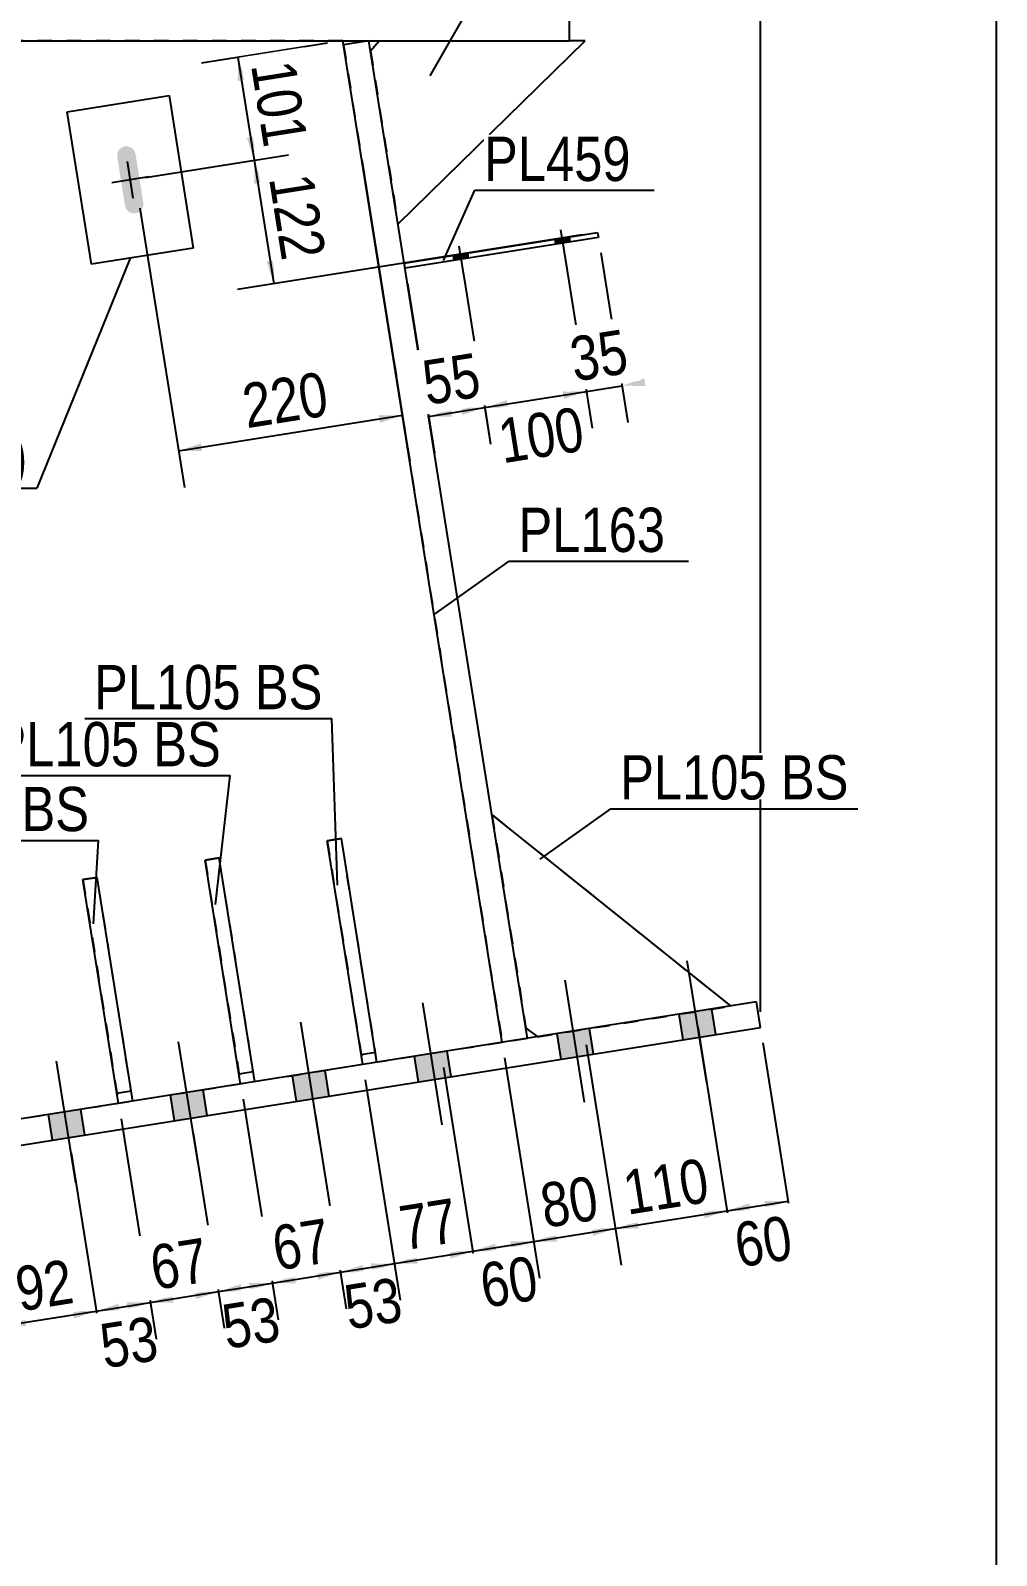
# Model space of a CAD drawing. Header units: millimetres. Extents: x -351 to 51, y -182 to 95.
# Drawn here: x -11.2 to 51.3, y -58 to 40.7 of the extents above; entities that cross this region are included whole.
import ezdxf

# ---------------------------------------------------------------- set-up
doc = ezdxf.new("R2010")
doc.units = ezdxf.units.MM
doc.linetypes.add('DXK_LINE_DOT1', pattern=[1.8814, 0.9407, -0.9407])
doc.styles.add('Arial Narrow', font='ARIALN.TTF', dxfattribs={"height": 0.2})

# ---------------------------------------------------------------- blocks, each defined once
blk = doc.blocks.new('Unknown-623384879-1210')
at = {"color": 5, "linetype": 'Continuous'}
blk.add_line((51.307, -182.305), (51.307, 94.695), dxfattribs=at)
blk = doc.blocks.new('Part-623384879-1441 - 1231')
at = {"color": 2, "linetype": 'Continuous'}
for p, q in [((-7.815, -14.282), (-6.893, -14.135)), ((-5.511, -28.766), (-7.815, -14.282)), ((-4.59, -28.62), (-6.893, -14.135))]:
    blk.add_line(p, q, dxfattribs=at)
blk = doc.blocks.new('Bolt-623384879-1241 - 1231')
at = {"linetype": 'Continuous'}
for points in [[(32.873, -22.663), (30.766, -22.998), (31.028, -24.644), (33.135, -24.309)], [(32.873, -22.663), (30.766, -22.998), (31.028, -24.644), (33.135, -24.309)], [(32.873, -22.663), (30.766, -22.998), (31.028, -24.644), (33.135, -24.309)], [(32.873, -22.663), (30.766, -22.998), (31.028, -24.644), (33.135, -24.309)], [(24.972, -23.919), (22.866, -24.254), (23.127, -25.9), (25.234, -25.565)], [(24.972, -23.919), (22.866, -24.254), (23.127, -25.9), (25.234, -25.565)], [(24.972, -23.919), (22.866, -24.254), (23.127, -25.9), (25.234, -25.565)], [(24.972, -23.919), (22.866, -24.254), (23.127, -25.9), (25.234, -25.565)], [(15.755, -25.385), (13.648, -25.72), (13.91, -27.366), (16.017, -27.031)], [(15.755, -25.385), (13.648, -25.72), (13.91, -27.366), (16.017, -27.031)], [(15.755, -25.385), (13.648, -25.72), (13.91, -27.366), (16.017, -27.031)], [(15.755, -25.385), (13.648, -25.72), (13.91, -27.366), (16.017, -27.031)], [(7.854, -26.641), (5.747, -26.976), (6.009, -28.622), (8.116, -28.287)], [(7.854, -26.641), (5.747, -26.976), (6.009, -28.622), (8.116, -28.287)], [(7.854, -26.641), (5.747, -26.976), (6.009, -28.622), (8.116, -28.287)], [(7.854, -26.641), (5.747, -26.976), (6.009, -28.622), (8.116, -28.287)], [(-0.047, -27.897), (-2.154, -28.233), (-1.892, -29.878), (0.215, -29.543)], [(-0.047, -27.897), (-2.154, -28.233), (-1.892, -29.878), (0.215, -29.543)], [(-0.047, -27.897), (-2.154, -28.233), (-1.892, -29.878), (0.215, -29.543)], [(-0.047, -27.897), (-2.154, -28.233), (-1.892, -29.878), (0.215, -29.543)], [(-7.947, -29.154), (-10.054, -29.489), (-9.793, -31.135), (-7.686, -30.8)], [(-7.947, -29.154), (-10.054, -29.489), (-9.793, -31.135), (-7.686, -30.8)], [(-7.947, -29.154), (-10.054, -29.489), (-9.793, -31.135), (-7.686, -30.8)], [(-7.947, -29.154), (-10.054, -29.489), (-9.793, -31.135), (-7.686, -30.8)], [(-19.14, -30.934), (-21.247, -31.269), (-20.985, -32.915), (-18.878, -32.58)], [(-19.14, -30.934), (-21.247, -31.269), (-20.985, -32.915), (-18.878, -32.58)], [(-19.14, -30.934), (-21.247, -31.269), (-20.985, -32.915), (-18.878, -32.58)], [(-19.14, -30.934), (-21.247, -31.269), (-20.985, -32.915), (-18.878, -32.58)], [(-30.333, -32.713), (-32.44, -33.048), (-32.178, -34.694), (-30.071, -34.359)], [(-30.333, -32.713), (-32.44, -33.048), (-32.178, -34.694), (-30.071, -34.359)], [(-30.333, -32.713), (-32.44, -33.048), (-32.178, -34.694), (-30.071, -34.359)], [(-30.333, -32.713), (-32.44, -33.048), (-32.178, -34.694), (-30.071, -34.359)], [(-38.234, -33.97), (-40.34, -34.305), (-40.079, -35.951), (-37.972, -35.616)], [(-38.234, -33.97), (-40.34, -34.305), (-40.079, -35.951), (-37.972, -35.616)], [(-38.234, -33.97), (-40.34, -34.305), (-40.079, -35.951), (-37.972, -35.616)], [(-38.234, -33.97), (-40.34, -34.305), (-40.079, -35.951), (-37.972, -35.616)], [(-46.134, -35.226), (-48.241, -35.561), (-47.979, -37.207), (-45.873, -36.872)], [(-46.134, -35.226), (-48.241, -35.561), (-47.979, -37.207), (-45.873, -36.872)], [(-46.134, -35.226), (-48.241, -35.561), (-47.979, -37.207), (-45.873, -36.872)], [(-46.134, -35.226), (-48.241, -35.561), (-47.979, -37.207), (-45.873, -36.872)], [(-54.035, -36.482), (-56.142, -36.817), (-55.88, -38.463), (-53.773, -38.128)], [(-54.035, -36.482), (-56.142, -36.817), (-55.88, -38.463), (-53.773, -38.128)], [(-54.035, -36.482), (-56.142, -36.817), (-55.88, -38.463), (-53.773, -38.128)], [(-54.035, -36.482), (-56.142, -36.817), (-55.88, -38.463), (-53.773, -38.128)], [(-63.253, -37.948), (-65.359, -38.283), (-65.098, -39.929), (-62.991, -39.594)], [(-63.253, -37.948), (-65.359, -38.283), (-65.098, -39.929), (-62.991, -39.594)], [(-63.253, -37.948), (-65.359, -38.283), (-65.098, -39.929), (-62.991, -39.594)], [(-63.253, -37.948), (-65.359, -38.283), (-65.098, -39.929), (-62.991, -39.594)], [(-71.153, -39.204), (-73.26, -39.539), (-72.998, -41.185), (-70.892, -40.85)], [(-71.153, -39.204), (-73.26, -39.539), (-72.998, -41.185), (-70.892, -40.85)], [(-71.153, -39.204), (-73.26, -39.539), (-72.998, -41.185), (-70.892, -40.85)], [(-71.153, -39.204), (-73.26, -39.539), (-72.998, -41.185), (-70.892, -40.85)]]:
    blk.add_hatch(color=3, dxfattribs=at).paths.add_polyline_path(points)
at = {"color": 3, "linetype": 'Continuous'}
for p, q in [((32.55, -27.423), (31.296, -19.538)), ((32.55, -27.423), (31.296, -19.538)), ((32.55, -27.423), (31.296, -19.538)), ((32.55, -27.423), (31.296, -19.538)), ((24.649, -28.679), (23.395, -20.795)), ((24.649, -28.679), (23.395, -20.795)), ((24.649, -28.679), (23.395, -20.795)), ((24.649, -28.679), (23.395, -20.795)), ((15.432, -30.145), (14.178, -22.26)), ((15.432, -30.145), (14.178, -22.26)), ((15.432, -30.145), (14.178, -22.26)), ((15.432, -30.145), (14.178, -22.26)), ((33.135, -24.309), (32.873, -22.663)), ((33.135, -24.309), (32.873, -22.663)), ((33.135, -24.309), (32.873, -22.663)), ((33.135, -24.309), (32.873, -22.663)), ((7.531, -31.401), (6.277, -23.517)), ((7.531, -31.401), (6.277, -23.517)), ((7.531, -31.401), (6.277, -23.517)), ((7.531, -31.401), (6.277, -23.517)), ((31.028, -24.644), (30.766, -22.998)), ((31.028, -24.644), (30.766, -22.998)), ((31.028, -24.644), (30.766, -22.998)), ((31.028, -24.644), (30.766, -22.998)), ((23.127, -25.9), (22.866, -24.254)), ((23.127, -25.9), (22.866, -24.254)), ((23.127, -25.9), (22.866, -24.254)), ((23.127, -25.9), (22.866, -24.254)), ((25.234, -25.565), (24.972, -23.919)), ((25.234, -25.565), (24.972, -23.919)), ((25.234, -25.565), (24.972, -23.919)), ((25.234, -25.565), (24.972, -23.919)), ((-0.37, -32.657), (-1.624, -24.773)), ((-0.37, -32.657), (-1.624, -24.773)), ((-0.37, -32.657), (-1.624, -24.773)), ((-0.37, -32.657), (-1.624, -24.773)), ((16.017, -27.031), (15.755, -25.385)), ((16.017, -27.031), (15.755, -25.385)), ((16.017, -27.031), (15.755, -25.385)), ((16.017, -27.031), (15.755, -25.385)), ((-8.271, -33.914), (-9.524, -26.029)), ((-8.271, -33.914), (-9.524, -26.029)), ((-8.271, -33.914), (-9.524, -26.029)), ((-8.271, -33.914), (-9.524, -26.029)), ((8.116, -28.287), (7.854, -26.641)), ((8.116, -28.287), (7.854, -26.641)), ((8.116, -28.287), (7.854, -26.641)), ((8.116, -28.287), (7.854, -26.641)), ((13.91, -27.366), (13.648, -25.72)), ((13.91, -27.366), (13.648, -25.72)), ((13.91, -27.366), (13.648, -25.72)), ((13.91, -27.366), (13.648, -25.72)), ((6.009, -28.622), (5.747, -26.976)), ((6.009, -28.622), (5.747, -26.976)), ((6.009, -28.622), (5.747, -26.976)), ((6.009, -28.622), (5.747, -26.976)), ((-19.463, -35.693), (-20.717, -27.809)), ((-19.463, -35.693), (-20.717, -27.809)), ((-19.463, -35.693), (-20.717, -27.809)), ((-19.463, -35.693), (-20.717, -27.809)), ((-1.892, -29.878), (-2.154, -28.233)), ((-1.892, -29.878), (-2.154, -28.233)), ((-1.892, -29.878), (-2.154, -28.233)), ((-1.892, -29.878), (-2.154, -28.233)), ((0.215, -29.543), (-0.047, -27.897)), ((0.215, -29.543), (-0.047, -27.897)), ((0.215, -29.543), (-0.047, -27.897)), ((0.215, -29.543), (-0.047, -27.897)), ((-30.656, -37.473), (-31.91, -29.589)), ((-30.656, -37.473), (-31.91, -29.589)), ((-30.656, -37.473), (-31.91, -29.589)), ((-30.656, -37.473), (-31.91, -29.589)), ((-9.793, -31.135), (-10.054, -29.489)), ((-9.793, -31.135), (-10.054, -29.489)), ((-9.793, -31.135), (-10.054, -29.489)), ((-9.793, -31.135), (-10.054, -29.489)), ((-7.686, -30.8), (-7.947, -29.154)), ((-7.686, -30.8), (-7.947, -29.154)), ((-7.686, -30.8), (-7.947, -29.154)), ((-7.686, -30.8), (-7.947, -29.154)), ((-38.557, -38.729), (-39.81, -30.845)), ((-38.557, -38.729), (-39.81, -30.845)), ((-38.557, -38.729), (-39.81, -30.845)), ((-38.557, -38.729), (-39.81, -30.845)), ((-20.985, -32.915), (-21.247, -31.269)), ((-20.985, -32.915), (-21.247, -31.269)), ((-20.985, -32.915), (-21.247, -31.269)), ((-20.985, -32.915), (-21.247, -31.269)), ((-18.878, -32.58), (-19.14, -30.934)), ((-18.878, -32.58), (-19.14, -30.934)), ((-18.878, -32.58), (-19.14, -30.934)), ((-18.878, -32.58), (-19.14, -30.934)), ((-46.457, -39.986), (-47.711, -32.102)), ((-46.457, -39.986), (-47.711, -32.102)), ((-46.457, -39.986), (-47.711, -32.102)), ((-46.457, -39.986), (-47.711, -32.102)), ((-54.358, -41.242), (-55.612, -33.358)), ((-54.358, -41.242), (-55.612, -33.358)), ((-54.358, -41.242), (-55.612, -33.358)), ((-54.358, -41.242), (-55.612, -33.358)), ((-32.178, -34.694), (-32.44, -33.048)), ((-32.178, -34.694), (-32.44, -33.048)), ((-32.178, -34.694), (-32.44, -33.048)), ((-32.178, -34.694), (-32.44, -33.048)), ((-30.071, -34.359), (-30.333, -32.713)), ((-30.071, -34.359), (-30.333, -32.713)), ((-30.071, -34.359), (-30.333, -32.713)), ((-30.071, -34.359), (-30.333, -32.713)), ((-40.079, -35.951), (-40.34, -34.305)), ((-40.079, -35.951), (-40.34, -34.305)), ((-40.079, -35.951), (-40.34, -34.305)), ((-40.079, -35.951), (-40.34, -34.305)), ((-37.972, -35.616), (-38.234, -33.97)), ((-37.972, -35.616), (-38.234, -33.97)), ((-37.972, -35.616), (-38.234, -33.97)), ((-37.972, -35.616), (-38.234, -33.97)), ((-63.576, -42.708), (-64.829, -34.824)), ((-63.576, -42.708), (-64.829, -34.824)), ((-63.576, -42.708), (-64.829, -34.824)), ((-63.576, -42.708), (-64.829, -34.824)), ((-45.873, -36.872), (-46.134, -35.226)), ((-45.873, -36.872), (-46.134, -35.226)), ((-45.873, -36.872), (-46.134, -35.226)), ((-45.873, -36.872), (-46.134, -35.226)), ((-71.476, -43.964), (-72.73, -36.08)), ((-71.476, -43.964), (-72.73, -36.08)), ((-71.476, -43.964), (-72.73, -36.08)), ((-71.476, -43.964), (-72.73, -36.08)), ((-53.773, -38.128), (-54.035, -36.482)), ((-53.773, -38.128), (-54.035, -36.482)), ((-53.773, -38.128), (-54.035, -36.482)), ((-53.773, -38.128), (-54.035, -36.482)), ((-47.979, -37.207), (-48.241, -35.561)), ((-47.979, -37.207), (-48.241, -35.561)), ((-47.979, -37.207), (-48.241, -35.561)), ((-47.979, -37.207), (-48.241, -35.561)), ((-55.88, -38.463), (-56.142, -36.817)), ((-55.88, -38.463), (-56.142, -36.817)), ((-55.88, -38.463), (-56.142, -36.817)), ((-55.88, -38.463), (-56.142, -36.817)), ((-65.098, -39.929), (-65.359, -38.283)), ((-65.098, -39.929), (-65.359, -38.283)), ((-65.098, -39.929), (-65.359, -38.283)), ((-65.098, -39.929), (-65.359, -38.283)), ((-62.991, -39.594), (-63.253, -37.948)), ((-62.991, -39.594), (-63.253, -37.948)), ((-62.991, -39.594), (-63.253, -37.948)), ((-62.991, -39.594), (-63.253, -37.948)), ((-70.892, -40.85), (-71.153, -39.204)), ((-70.892, -40.85), (-71.153, -39.204)), ((-70.892, -40.85), (-71.153, -39.204)), ((-70.892, -40.85), (-71.153, -39.204)), ((-72.998, -41.185), (-73.26, -39.539)), ((-72.998, -41.185), (-73.26, -39.539)), ((-72.998, -41.185), (-73.26, -39.539)), ((-72.998, -41.185), (-73.26, -39.539))]:
    blk.add_line(p, q, dxfattribs=at)
blk = doc.blocks.new('Part-623384879-1325 - 1231')
at = {"color": 7, "linetype": 'DXK_LINE_DOT1'}
for p, q in [((34.124, -22.464), (18.653, -10.073)), ((18.653, -10.073), (20.851, -23.899)), ((21.615, -24.453), (34.124, -22.464)), ((20.851, -23.899), (21.615, -24.453))]:
    blk.add_line(p, q, dxfattribs=at)
blk = doc.blocks.new('Part-623384879-1259 - 1231')
at = {"color": 2, "linetype": 'Continuous'}
for p, q in [((-76.157, -40), (-76.157, 40)), ((9.046, 39.73), (9.003, 40))]:
    blk.add_line(p, q, dxfattribs=at)
at = {"color": 7, "linetype": 'DXK_LINE_DOT1'}
for p, q in [((9.003, 40), (-76.157, 40)), ((9.046, 39.73), (19.31, -24.82)), ((19.31, -24.82), (-76.157, -40))]:
    blk.add_line(p, q, dxfattribs=at)
blk = doc.blocks.new('Part-623384879-9902 - 1231')
at = {"color": 2, "linetype": 'Continuous'}
for p, q in [((12.978, 25.616), (25.487, 27.605)), ((25.54, 27.276), (13.03, 25.287)), ((25.487, 27.605), (25.54, 27.276))]:
    blk.add_line(p, q, dxfattribs=at)
at = {"color": 7, "linetype": 'DXK_LINE_DOT1'}
blk.add_line((13.03, 25.287), (12.978, 25.616), dxfattribs=at)
blk = doc.blocks.new('Part-623384879-1347 - 1231')
at = {"color": 2, "linetype": 'Continuous'}
for p, q in [((34.124, -22.464), (18.653, -10.073)), ((20.851, -23.899), (21.615, -24.453))]:
    blk.add_line(p, q, dxfattribs=at)
blk = doc.blocks.new('Part-623384879-1704 - 1231')
at = {"color": 2, "linetype": 'Continuous'}
for p, q in [((35.77, -22.202), (-76.157, -40)), ((36.032, -23.848), (35.77, -22.202)), ((-75.895, -41.646), (36.032, -23.848)), ((-76.157, -40), (-75.895, -41.646))]:
    blk.add_line(p, q, dxfattribs=at)
blk = doc.blocks.new('Part-623384879-1436 - 1231')
at = {"color": 7, "linetype": 'DXK_LINE_DOT1'}
for p, q in [((-6.893, -14.135), (-7.815, -14.282)), ((-7.815, -14.282), (-5.511, -28.766)), ((-4.59, -28.62), (-6.893, -14.135)), ((-5.616, -28.108), (-4.694, -27.961))]:
    blk.add_line(p, q, dxfattribs=at)
blk = doc.blocks.new('Part-623384879-1446 - 1231')
at = {"color": 7, "linetype": 'DXK_LINE_DOT1'}
for p, q in [((1.008, -12.879), (0.086, -13.025)), ((0.086, -13.025), (2.389, -27.51)), ((3.311, -27.364), (1.008, -12.879)), ((2.285, -26.852), (3.206, -26.705))]:
    blk.add_line(p, q, dxfattribs=at)
blk = doc.blocks.new('Part-623384879-1468 - 1231')
at = {"color": 2, "linetype": 'Continuous'}
for p in [(23.642, 41.333), (-190.997, 40)]:
    blk.add_line(p, (23.642, 40), dxfattribs=at)
blk = doc.blocks.new('Part-623384879-1939 - 1231')
at = {"color": 2, "linetype": 'Continuous'}
for p, q in [((0.086, -13.025), (1.008, -12.879)), ((2.389, -27.51), (0.086, -13.025)), ((3.311, -27.364), (1.008, -12.879))]:
    blk.add_line(p, q, dxfattribs=at)
blk = doc.blocks.new('Part-623384879-1622 - 1231')
at = {"color": 2, "linetype": 'Continuous'}
for p, q in [((10.692, 39.992), (9.046, 39.73)), ((19.31, -24.82), (9.046, 39.73)), ((20.956, -24.558), (10.692, 39.992))]:
    blk.add_line(p, q, dxfattribs=at)
at = {"color": 7, "linetype": 'DXK_LINE_DOT1'}
blk.add_line((20.956, -24.558), (19.31, -24.82), dxfattribs=at)
blk = doc.blocks.new('Part-623384879-1675 - 1231')
at = {"color": 2, "linetype": 'Continuous'}
for p, q in [((10.795, 39.342), (11.357, 40)), ((12.575, 28.149), (24.691, 40)), ((24.691, 40), (23.642, 40))]:
    blk.add_line(p, q, dxfattribs=at)
at = {"color": 7, "linetype": 'DXK_LINE_DOT1'}
for p, q in [((11.357, 40), (23.642, 40)), ((10.795, 39.342), (12.575, 28.149))]:
    blk.add_line(p, q, dxfattribs=at)
blk = doc.blocks.new('Bolt-623384879-9903 - 1231')
at = {"linetype": 'Continuous'}
for points in [[(22.774, 26.836), (23.696, 26.983), (23.644, 27.312), (22.722, 27.166)], [(22.774, 26.836), (23.696, 26.983), (23.644, 27.312), (22.722, 27.166)], [(16.191, 25.789), (17.112, 25.936), (17.06, 26.265), (16.138, 26.119)], [(16.191, 25.789), (17.112, 25.936), (17.06, 26.265), (16.138, 26.119)]]:
    blk.add_hatch(color=3, dxfattribs=at).paths.add_polyline_path(points)
at = {"color": 3, "linetype": 'Continuous'}
for p, q in [((23.099, 27.766), (23.497, 25.264)), ((23.099, 27.766), (23.497, 25.264)), ((16.515, 26.719), (16.913, 24.217)), ((16.515, 26.719), (16.913, 24.217)), ((22.722, 27.166), (22.774, 26.836)), ((22.722, 27.166), (22.774, 26.836)), ((23.644, 27.312), (23.696, 26.983)), ((23.644, 27.312), (23.696, 26.983)), ((16.138, 26.119), (16.191, 25.789)), ((16.138, 26.119), (16.191, 25.789)), ((17.06, 26.265), (17.112, 25.936)), ((17.06, 26.265), (17.112, 25.936))]:
    blk.add_line(p, q, dxfattribs=at)
blk = doc.blocks.new('Part-623384879-1929 - 1231')
at = {"color": 2, "linetype": 'Continuous'}
for p, q in [((7.987, -11.769), (8.909, -11.623)), ((10.29, -26.254), (7.987, -11.769)), ((11.212, -26.107), (8.909, -11.623))]:
    blk.add_line(p, q, dxfattribs=at)
at = {"color": 7, "linetype": 'DXK_LINE_DOT1'}
blk.add_line((10.185, -25.595), (11.107, -25.449), dxfattribs=at)
blk = doc.blocks.new('Part-623384879-1934 - 1231')
at = {"color": 7, "linetype": 'DXK_LINE_DOT1'}
for p, q in [((8.909, -11.623), (7.987, -11.769)), ((7.987, -11.769), (10.29, -26.254)), ((11.212, -26.107), (8.909, -11.623))]:
    blk.add_line(p, q, dxfattribs=at)
blk = doc.blocks.new('Bolt-623384879-1944 - 1231')
at = {"linetype": 'Continuous'}
blk.add_hatch(color=3, dxfattribs=at).paths.add_polyline_path([(-4.653, 33.065), (-4.866, 33.162), (-5.099, 33.172), (-5.319, 33.09), (-5.491, 32.931), (-5.589, 32.719), (-5.598, 32.485), (-5.095, 29.324), (-5.014, 29.105), (-4.855, 28.933), (-4.642, 28.835), (-4.409, 28.826), (-4.189, 28.907), (-4.017, 29.066), (-3.919, 29.279), (-3.91, 29.513), (-4.413, 32.673), (-4.494, 32.893)])
at = {"color": 3, "linetype": 'Continuous'}
for p, q in [((-4.566, 29.814), (-4.942, 32.184)), ((-3.569, 31.187), (-5.939, 30.81))]:
    blk.add_line(p, q, dxfattribs=at)
blk = doc.blocks.new('Part-623384879-1977 - 1231')
at = {"color": 2, "linetype": 'Continuous'}
for p, q in [((-8.831, 35.413), (-2.247, 36.46)), ((-2.247, 36.46), (-0.677, 26.584)), ((-7.261, 25.537), (-8.831, 35.413)), ((-0.677, 26.584), (-7.261, 25.537))]:
    blk.add_line(p, q, dxfattribs=at)
blk = doc.blocks.new('StraightDimension-623384879-2502 - 1231')
at = {"linetype": 'Continuous'}
for points in [[(28.157, -36.872), (26.636, -36.861), (28.078, -36.379)], [(32.347, -35.7), (33.868, -35.711), (32.426, -36.194)]]:
    blk.add_hatch(color=7, dxfattribs=at).paths.add_polyline_path(points)
at = {"color": 7, "linetype": 'Continuous'}
for p, q in [((31.977, -23.818), (34.245, -38.081)), ((24.745, -24.968), (27.013, -39.231)), ((26.636, -36.861), (33.868, -35.711))]:
    blk.add_line(p, q, dxfattribs=at)
at = {"color": 0}
blk.add_wipeout([(33.529, -35.613), (32.87, -31.465), (26.268, -32.515), (26.928, -36.663)], dxfattribs=at)
at = {"color": 3, "style": 'Arial Narrow'}
blk.add_text('110', height=2.8633, rotation=9.03554, dxfattribs=at).set_placement((27.426, -35.976))
blk = doc.blocks.new('StraightDimension-623384879-10907 - 1231')
at = {"linetype": 'Continuous'}
for points in [[(2.206, 37.4), (2.217, 38.921), (2.7, 37.479)], [(3.285, 33.796), (3.274, 32.275), (2.792, 33.717)]]:
    blk.add_hatch(color=7, dxfattribs=at).paths.add_polyline_path(points)
at = {"color": 7, "linetype": 'Continuous'}
for p, q in [((8.015, 39.843), (-0.153, 38.544)), ((2.217, 38.921), (3.274, 32.275)), ((-3.766, 31.156), (5.496, 32.629))]:
    blk.add_line(p, q, dxfattribs=at)
at = {"color": 0}
blk.add_wipeout([(3.419, 32.321), (7.567, 32.981), (6.517, 39.582), (2.369, 38.922)], dxfattribs=at)
at = {"color": 3, "style": 'Arial Narrow'}
blk.add_text('101', height=2.8633, rotation=-80.96467, dxfattribs=at).set_placement((3.056, 38.424))
blk = doc.blocks.new('StraightDimension-623384879-2438 - 1231')
at = {"linetype": 'Continuous'}
for points in [[(2.917, -40.38), (4.438, -40.391), (2.996, -40.873)], [(2.469, -40.957), (0.948, -40.946), (2.39, -40.463)]]:
    blk.add_hatch(color=7, dxfattribs=at).paths.add_polyline_path(points)
at = {"color": 7, "linetype": 'Continuous'}
for p, q in [((2.546, -28.498), (4.791, -42.613)), ((-0.681, -30.699), (1.301, -43.168)), ((0.948, -40.946), (4.438, -40.391))]:
    blk.add_line(p, q, dxfattribs=at)
at = {"color": 0}
blk.add_wipeout([(5.774, -44.583), (5.114, -40.435), (0.318, -41.198), (0.978, -45.346)], dxfattribs=at)
at = {"color": 3, "style": 'Arial Narrow'}
blk.add_text('53', height=2.8633, rotation=9.03554, dxfattribs=at).set_placement((1.476, -44.659))
blk = doc.blocks.new('StraightDimension-623384879-11001 - 1231')
at = {"linetype": 'Continuous'}
for points in [[(23.241, 17.322), (24.762, 17.31), (23.32, 16.828)], [(19.698, 16.252), (18.178, 16.263), (19.62, 16.746)]]:
    blk.add_hatch(color=7, dxfattribs=at).paths.add_polyline_path(points)
at = {"color": 7, "linetype": 'Continuous'}
for p, q in [((23.455, 25.527), (25.115, 15.088)), ((16.871, 24.48), (18.531, 14.041)), ((18.178, 16.263), (24.762, 17.31))]:
    blk.add_line(p, q, dxfattribs=at)
at = {"color": 0}
blk.add_wipeout([(25.454, 13.016), (24.794, 17.164), (18.193, 16.114), (18.852, 11.966)], dxfattribs=at)
at = {"color": 3, "style": 'Arial Narrow'}
blk.add_text('100', height=2.8633, rotation=9.03554, dxfattribs=at).set_placement((19.351, 12.653))
blk = doc.blocks.new('StraightDimension-623384879-2464 - 1231')
at = {"linetype": 'Continuous'}
for points in [[(10.37, -39.701), (8.849, -39.69), (10.291, -39.207)], [(10.818, -39.123), (12.338, -39.135), (10.896, -39.617)]]:
    blk.add_hatch(color=7, dxfattribs=at).paths.add_polyline_path(points)
at = {"color": 7, "linetype": 'Continuous'}
for p, q in [((10.447, -27.241), (12.692, -41.357)), ((7.219, -29.442), (9.202, -41.912)), ((8.849, -39.69), (12.338, -39.135))]:
    blk.add_line(p, q, dxfattribs=at)
at = {"color": 0}
blk.add_wipeout([(13.675, -43.327), (13.015, -39.179), (8.219, -39.942), (8.879, -44.089)], dxfattribs=at)
at = {"color": 3, "style": 'Arial Narrow'}
blk.add_text('53', height=2.8633, rotation=9.03554, dxfattribs=at).set_placement((9.377, -43.403))
blk = doc.blocks.new('StraightDimension-623384879-2194 - 1231')
at = {"linetype": 'Continuous'}
for points in [[(11.336, 15.776), (12.857, 15.764), (11.415, 15.282)], [(-0.107, 13.45), (-1.627, 13.461), (-0.185, 13.944)]]:
    blk.add_hatch(color=7, dxfattribs=at).paths.add_polyline_path(points)
at = {"color": 7, "linetype": 'Continuous'}
for p, q in [((10.36, 31.469), (13.234, 13.394)), ((-4.125, 29.166), (-1.251, 11.091)), ((-1.627, 13.461), (12.857, 15.764))]:
    blk.add_line(p, q, dxfattribs=at)
at = {"color": 0}
blk.add_wipeout([(8.892, 15.286), (8.232, 19.434), (1.631, 18.384), (2.29, 14.236)], dxfattribs=at)
at = {"color": 3, "style": 'Arial Narrow'}
blk.add_text('220', height=2.8633, rotation=9.03554, dxfattribs=at).set_placement((2.789, 14.923))
blk = doc.blocks.new('StraightDimension-623384879-2217 - 1231')
at = {"color": 7, "linetype": 'Continuous'}
blk.add_line((36.032, -22.848), (36.032, 88.801), dxfattribs=at)
blk = doc.blocks.new('StraightDimension-623384879-2399 - 1231')
at = {"linetype": 'Continuous'}
for points in [[(-8.473, -42.191), (-6.953, -42.202), (-8.395, -42.685)], [(-11.489, -43.177), (-13.01, -43.165), (-11.568, -42.683)]]:
    blk.add_hatch(color=7, dxfattribs=at).paths.add_polyline_path(points)
at = {"color": 7, "linetype": 'Continuous'}
for p, q in [((-14.901, -31.272), (-12.633, -45.536)), ((-8.582, -31.955), (-6.576, -44.572)), ((-13.01, -43.165), (-6.953, -42.202))]:
    blk.add_line(p, q, dxfattribs=at)
at = {"color": 0}
blk.add_wipeout([(-7.607, -42.154), (-8.266, -38.006), (-13.062, -38.769), (-12.403, -42.917)], dxfattribs=at)
at = {"color": 3, "style": 'Arial Narrow'}
blk.add_text('92', height=2.8633, rotation=9.03554, dxfattribs=at).set_placement((-11.904, -42.23))
blk = doc.blocks.new('StraightDimension-623384879-2412 - 1231')
at = {"linetype": 'Continuous'}
for points in [[(-5.432, -42.213), (-6.953, -42.202), (-5.51, -41.72)], [(-4.984, -41.636), (-3.463, -41.647), (-4.905, -42.13)]]:
    blk.add_hatch(color=7, dxfattribs=at).paths.add_polyline_path(points)
at = {"color": 7, "linetype": 'Continuous'}
for p, q in [((-5.354, -29.754), (-3.11, -43.869)), ((-8.582, -31.955), (-6.599, -44.424)), ((-6.953, -42.202), (-3.463, -41.647))]:
    blk.add_line(p, q, dxfattribs=at)
at = {"color": 0}
blk.add_wipeout([(-2.127, -45.839), (-2.786, -41.692), (-7.582, -42.454), (-6.923, -46.602)], dxfattribs=at)
at = {"color": 3, "style": 'Arial Narrow'}
blk.add_text('53', height=2.8633, rotation=9.03554, dxfattribs=at).set_placement((-6.424, -45.915))
blk = doc.blocks.new('StraightDimension-623384879-2425 - 1231')
at = {"linetype": 'Continuous'}
for points in [[(-1.942, -41.659), (-3.463, -41.647), (-2.021, -41.165)], [(-0.573, -40.934), (0.948, -40.946), (-0.494, -41.428)]]:
    blk.add_hatch(color=7, dxfattribs=at).paths.add_polyline_path(points)
at = {"color": 7, "linetype": 'Continuous'}
for p, q in [((-5.354, -29.754), (-3.086, -44.017)), ((-0.681, -30.699), (1.325, -43.316)), ((-3.463, -41.647), (0.948, -40.946))]:
    blk.add_line(p, q, dxfattribs=at)
at = {"color": 0}
blk.add_wipeout([(1.117, -40.767), (0.457, -36.619), (-4.339, -37.382), (-3.679, -41.53)], dxfattribs=at)
at = {"color": 3, "style": 'Arial Narrow'}
blk.add_text('67', height=2.8633, rotation=9.03554, dxfattribs=at).set_placement((-3.181, -40.843))
blk = doc.blocks.new('StraightDimension-623384879-2451 - 1231')
at = {"linetype": 'Continuous'}
for points in [[(5.958, -40.402), (4.438, -40.391), (5.88, -39.908)], [(7.328, -39.678), (8.849, -39.69), (7.407, -40.172)]]:
    blk.add_hatch(color=7, dxfattribs=at).paths.add_polyline_path(points)
at = {"color": 7, "linetype": 'Continuous'}
for p, q in [((2.546, -28.498), (4.815, -42.761)), ((7.219, -29.442), (9.226, -42.06)), ((4.438, -40.391), (8.849, -39.69))]:
    blk.add_line(p, q, dxfattribs=at)
at = {"color": 0}
blk.add_wipeout([(9.018, -39.511), (8.358, -35.363), (3.562, -36.126), (4.222, -40.273)], dxfattribs=at)
at = {"color": 3, "style": 'Arial Narrow'}
blk.add_text('67', height=2.8633, rotation=9.03554, dxfattribs=at).set_placement((4.72, -39.587))
blk = doc.blocks.new('StraightDimension-623384879-2477 - 1231')
at = {"linetype": 'Continuous'}
for points in [[(15.893, -38.316), (17.413, -38.328), (15.971, -38.81)], [(13.859, -39.146), (12.338, -39.135), (13.781, -38.652)]]:
    blk.add_hatch(color=7, dxfattribs=at).paths.add_polyline_path(points)
at = {"color": 7, "linetype": 'Continuous'}
for p, q in [((15.522, -26.434), (17.79, -40.698)), ((10.447, -27.241), (12.715, -41.505)), ((12.338, -39.135), (17.413, -38.328))]:
    blk.add_line(p, q, dxfattribs=at)
at = {"color": 0}
blk.add_wipeout([(17.25, -38.202), (16.591, -34.054), (11.795, -34.816), (12.454, -38.964)], dxfattribs=at)
at = {"color": 3, "style": 'Arial Narrow'}
blk.add_text('77', height=2.8633, rotation=9.03554, dxfattribs=at).set_placement((12.953, -38.278))
blk = doc.blocks.new('StraightDimension-623384879-2489 - 1231')
at = {"linetype": 'Continuous'}
for points in [[(18.934, -38.339), (17.413, -38.328), (18.855, -37.845)], [(19.838, -37.689), (21.358, -37.7), (19.916, -38.183)]]:
    blk.add_hatch(color=7, dxfattribs=at).paths.add_polyline_path(points)
at = {"color": 7, "linetype": 'Continuous'}
for p, q in [((15.522, -26.434), (17.767, -40.55)), ((19.467, -25.807), (21.712, -39.922)), ((17.413, -38.328), (21.358, -37.7))]:
    blk.add_line(p, q, dxfattribs=at)
at = {"color": 0}
blk.add_wipeout([(22.467, -41.929), (21.807, -37.781), (17.011, -38.543), (17.671, -42.691)], dxfattribs=at)
at = {"color": 3, "style": 'Arial Narrow'}
blk.add_text('60', height=2.8633, rotation=9.03554, dxfattribs=at).set_placement((18.169, -42.005))
blk = doc.blocks.new('StraightDimension-623384879-2495 - 1231')
at = {"linetype": 'Continuous'}
for points in [[(22.879, -37.712), (21.358, -37.7), (22.801, -37.218)], [(25.115, -36.85), (26.636, -36.861), (25.194, -37.344)]]:
    blk.add_hatch(color=7, dxfattribs=at).paths.add_polyline_path(points)
at = {"color": 7, "linetype": 'Continuous'}
for p, q in [((24.745, -24.968), (27.013, -39.231)), ((19.467, -25.807), (21.735, -40.071)), ((21.358, -37.7), (26.636, -36.861))]:
    blk.add_line(p, q, dxfattribs=at)
at = {"color": 0}
blk.add_wipeout([(26.372, -36.751), (25.712, -32.603), (20.916, -33.366), (21.576, -37.514)], dxfattribs=at)
at = {"color": 3, "style": 'Arial Narrow'}
blk.add_text('80', height=2.8633, rotation=9.03554, dxfattribs=at).set_placement((22.074, -36.827))
blk = doc.blocks.new('StraightDimension-623384879-2517 - 1231')
at = {"linetype": 'Continuous'}
for points in [[(35.389, -35.723), (33.868, -35.711), (35.31, -35.229)], [(36.298, -35.072), (37.818, -35.083), (36.376, -35.565)]]:
    blk.add_hatch(color=7, dxfattribs=at).paths.add_polyline_path(points)
at = {"color": 7, "linetype": 'Continuous'}
for p, q in [((31.977, -23.818), (34.221, -37.933)), ((36.189, -24.836), (38.172, -37.305)), ((33.868, -35.711), (37.818, -35.083))]:
    blk.add_line(p, q, dxfattribs=at)
at = {"color": 0}
blk.add_wipeout([(38.924, -39.312), (38.265, -35.164), (33.469, -35.927), (34.128, -40.074)], dxfattribs=at)
at = {"color": 3, "style": 'Arial Narrow'}
blk.add_text('60', height=2.8633, rotation=9.03554, dxfattribs=at).set_placement((34.627, -39.388))
blk = doc.blocks.new('StraightDimension-623384879-10906 - 1231')
at = {"linetype": 'Continuous'}
for points in [[(3.263, 30.755), (3.274, 32.275), (3.756, 30.833)], [(4.557, 25.796), (4.546, 24.275), (4.064, 25.718)]]:
    blk.add_hatch(color=7, dxfattribs=at).paths.add_polyline_path(points)
at = {"color": 7, "linetype": 'Continuous'}
for p, q in [((-3.766, 31.156), (5.496, 32.629)), ((3.274, 32.275), (4.546, 24.275)), ((24.5, 27.448), (2.176, 23.899))]:
    blk.add_line(p, q, dxfattribs=at)
at = {"color": 0}
blk.add_wipeout([(4.583, 24.998), (8.731, 25.658), (7.681, 32.259), (3.533, 31.6)], dxfattribs=at)
at = {"color": 3, "style": 'Arial Narrow'}
blk.add_text('122', height=2.8633, rotation=-80.96467, dxfattribs=at).set_placement((4.22, 31.101))
blk = doc.blocks.new('StraightDimension-623384879-11000 - 1231')
at = {"linetype": 'Continuous'}
for points in [[(28.587, 17.665), (27.066, 17.677), (28.508, 18.159)], [(23.241, 17.322), (24.762, 17.31), (23.32, 16.828)]]:
    blk.add_hatch(color=7, dxfattribs=at).paths.add_polyline_path(points)
at = {"color": 7, "linetype": 'Continuous'}
for p, q in [((25.697, 26.289), (27.443, 15.307)), ((23.455, 25.527), (25.139, 14.94)), ((24.762, 17.31), (27.066, 17.677))]:
    blk.add_line(p, q, dxfattribs=at)
at = {"color": 0}
blk.add_wipeout([(28.288, 18.023), (27.629, 22.171), (22.833, 21.408), (23.492, 17.26)], dxfattribs=at)
at = {"color": 3, "style": 'Arial Narrow'}
blk.add_text('35', height=2.8633, rotation=9.03554, dxfattribs=at).set_placement((23.991, 17.947))
blk = doc.blocks.new('StraightDimension-623384879-11002 - 1231')
at = {"linetype": 'Continuous'}
for points in [[(16.077, 15.676), (14.557, 15.688), (15.999, 16.17)], [(16.657, 16.275), (18.178, 16.263), (16.736, 15.781)]]:
    blk.add_hatch(color=7, dxfattribs=at).paths.add_polyline_path(points)
at = {"color": 7, "linetype": 'Continuous'}
for p, q in [((13.187, 24.299), (14.934, 13.317)), ((16.871, 24.48), (18.555, 13.893)), ((14.557, 15.688), (18.178, 16.263))]:
    blk.add_line(p, q, dxfattribs=at)
at = {"color": 0}
blk.add_wipeout([(18.742, 16.505), (18.082, 20.653), (13.286, 19.89), (13.946, 15.742)], dxfattribs=at)
at = {"color": 3, "style": 'Arial Narrow'}
blk.add_text('55', height=2.8633, rotation=9.03554, dxfattribs=at).set_placement((14.444, 16.429))
blk = doc.blocks.new('Mark-623384879-1618 - 1231')
at = {"color": 7, "linetype": 'Continuous'}
for p, q in [((14.906, 2.877), (19.769, 6.322)), ((19.769, 6.322), (31.373, 6.322))]:
    blk.add_line(p, q, dxfattribs=at)
at = {"color": 0}
blk.add_wipeout([(29.873, 6.922), (29.873, 9.922), (20.369, 9.922), (20.369, 6.922)], dxfattribs=at)
blk.add_wipeout([(29.873, 6.922), (29.873, 9.922), (20.369, 9.922), (20.369, 6.922)], dxfattribs=at)
at = {"color": 3, "style": 'Arial Narrow'}
blk.add_text('PL163', height=2.8633, dxfattribs=at).set_placement((20.369, 6.922))
blk = doc.blocks.new('Mark-623384879-1671 - 1231')
at = {"color": 7, "linetype": 'Continuous'}
for p, q in [((14.653, 37.739), (18.774, 44.928)), ((18.774, 44.928), (30.378, 44.928))]:
    blk.add_line(p, q, dxfattribs=at)
at = {"color": 0}
for points in [[(28.878, 49.428), (28.878, 52.428), (19.374, 52.428), (19.374, 49.428)], [(29.13, 45.528), (29.13, 48.528), (19.374, 48.528), (19.374, 45.528)]]:
    blk.add_wipeout(points, dxfattribs=at)
for points in [[(28.878, 49.428), (28.878, 52.428), (19.374, 52.428), (19.374, 49.428)], [(29.13, 45.528), (29.13, 48.528), (19.374, 48.528), (19.374, 45.528)]]:
    blk.add_wipeout(points, dxfattribs=at)
at = {"color": 3, "style": 'Arial Narrow'}
blk.add_text('PL103', height=2.8633, dxfattribs=at).set_placement((19.374, 49.428))
at = {"color": 1, "style": 'Arial Narrow'}
blk.add_text("CTR'D", height=2.8633, dxfattribs=at).set_placement((19.374, 45.528))
blk = doc.blocks.new('Mark-623384879-1973 - 1231')
at = {"color": 7, "linetype": 'Continuous'}
for p in [(-4.758, 25.935), (-30.077, 11.045)]:
    blk.add_line(p, (-10.809, 11.045), dxfattribs=at)
at = {"color": 0}
for points in [[(-19.973, 11.645), (-19.973, 14.645), (-29.477, 14.645), (-29.477, 11.645)], [(-11.409, 11.645), (-11.409, 14.645), (-19.073, 14.645), (-19.073, 11.645)]]:
    blk.add_wipeout(points, dxfattribs=at)
for points in [[(-19.973, 11.645), (-19.973, 14.645), (-29.477, 14.645), (-29.477, 11.645)], [(-11.409, 11.645), (-11.409, 14.645), (-19.073, 14.645), (-19.073, 11.645)]]:
    blk.add_wipeout(points, dxfattribs=at)
at = {"color": 3, "style": 'Arial Narrow'}
for s, p in [('PL302', (-29.477, 11.645)), ('(N/', (-19.073, 11.645)), ('S)', (-14.693, 11.645))]:
    blk.add_text(s, height=2.8633, dxfattribs=at).set_placement(p)
blk = doc.blocks.new('MarkSet-623384879-2697 - 1231')
at = {"color": 7, "linetype": 'Continuous'}
for p in [(-22.801, -11.745), (-7.135, -17.151)]:
    blk.add_line(p, (-6.814, -11.745), dxfattribs=at)
at = {"color": 0}
for points in [[(-12.697, -11.145), (-12.697, -8.145), (-22.201, -8.145), (-22.201, -11.145)], [(-7.414, -11.145), (-7.414, -8.145), (-11.797, -8.145), (-11.797, -11.145)]]:
    blk.add_wipeout(points, dxfattribs=at)
for points in [[(-12.697, -11.145), (-12.697, -8.145), (-22.201, -8.145), (-22.201, -11.145)], [(-7.414, -11.145), (-7.414, -8.145), (-11.797, -8.145), (-11.797, -11.145)]]:
    blk.add_wipeout(points, dxfattribs=at)
at = {"color": 3, "style": 'Arial Narrow'}
for s, p in [('PL105', (-22.201, -11.145)), ('BS', (-11.797, -11.145))]:
    blk.add_text(s, height=2.8633, dxfattribs=at).set_placement(p)
blk = doc.blocks.new('MarkSet-623384879-2703 - 1231')
at = {"color": 7, "linetype": 'Continuous'}
for p in [(-14.272, -7.549), (0.766, -15.895)]:
    blk.add_line(p, (1.715, -7.549), dxfattribs=at)
at = {"color": 0}
for points in [[(-4.168, -6.949), (-4.168, -3.949), (-13.672, -3.949), (-13.672, -6.949)], [(1.115, -6.949), (1.115, -3.949), (-3.268, -3.949), (-3.268, -6.949)]]:
    blk.add_wipeout(points, dxfattribs=at)
for points in [[(-4.168, -6.949), (-4.168, -3.949), (-13.672, -3.949), (-13.672, -6.949)], [(1.115, -6.949), (1.115, -3.949), (-3.268, -3.949), (-3.268, -6.949)]]:
    blk.add_wipeout(points, dxfattribs=at)
at = {"color": 3, "style": 'Arial Narrow'}
for s, p in [('PL105', (-13.672, -6.949)), ('BS', (-3.268, -6.949))]:
    blk.add_text(s, height=2.8633, dxfattribs=at).set_placement(p)
blk = doc.blocks.new('MarkSet-623384879-2709 - 1231')
at = {"color": 7, "linetype": 'Continuous'}
for p in [(-7.698, -3.859), (8.667, -14.639)]:
    blk.add_line(p, (8.289, -3.859), dxfattribs=at)
at = {"color": 0}
for points in [[(2.406, -3.259), (2.406, -0.259), (-7.098, -0.259), (-7.098, -3.259)], [(7.689, -3.259), (7.689, -0.259), (3.306, -0.259), (3.306, -3.259)]]:
    blk.add_wipeout(points, dxfattribs=at)
for points in [[(2.406, -3.259), (2.406, -0.259), (-7.098, -0.259), (-7.098, -3.259)], [(7.689, -3.259), (7.689, -0.259), (3.306, -0.259), (3.306, -3.259)]]:
    blk.add_wipeout(points, dxfattribs=at)
at = {"color": 3, "style": 'Arial Narrow'}
for s, p in [('PL105', (-7.098, -3.259)), ('BS', (3.306, -3.259))]:
    blk.add_text(s, height=2.8633, dxfattribs=at).set_placement(p)
blk = doc.blocks.new('MarkSet-623384879-2732 - 1231')
at = {"color": 7, "linetype": 'Continuous'}
for p, q in [((21.767, -12.969), (26.349, -9.695)), ((26.349, -9.695), (42.335, -9.695))]:
    blk.add_line(p, q, dxfattribs=at)
at = {"color": 0}
for points in [[(36.452, -9.095), (36.452, -6.095), (26.949, -6.095), (26.949, -9.095)], [(41.735, -9.095), (41.735, -6.095), (37.352, -6.095), (37.352, -9.095)]]:
    blk.add_wipeout(points, dxfattribs=at)
for points in [[(36.452, -9.095), (36.452, -6.095), (26.949, -6.095), (26.949, -9.095)], [(41.735, -9.095), (41.735, -6.095), (37.352, -6.095), (37.352, -9.095)]]:
    blk.add_wipeout(points, dxfattribs=at)
at = {"color": 3, "style": 'Arial Narrow'}
for s, p in [('PL105', (26.949, -9.095)), ('BS', (37.352, -9.095))]:
    blk.add_text(s, height=2.8633, dxfattribs=at).set_placement(p)
blk = doc.blocks.new('Mark-623384879-9929 - 1231')
at = {"color": 7, "linetype": 'Continuous'}
for p, q in [((15.517, 25.772), (17.539, 30.328)), ((17.539, 30.328), (29.142, 30.328))]:
    blk.add_line(p, q, dxfattribs=at)
at = {"color": 0}
blk.add_wipeout([(27.642, 30.928), (27.642, 33.928), (18.139, 33.928), (18.139, 30.928)], dxfattribs=at)
blk.add_wipeout([(27.642, 30.928), (27.642, 33.928), (18.139, 33.928), (18.139, 30.928)], dxfattribs=at)
at = {"color": 3, "style": 'Arial Narrow'}
blk.add_text('PL459', height=2.8633, dxfattribs=at).set_placement((18.139, 30.928))

msp = doc.modelspace()

# ---------------------------------------------------------------- block references
for name in ['Unknown-623384879-1210', 'Part-623384879-1468 - 1231', 'Part-623384879-1259 - 1231', 'Part-623384879-1622 - 1231', 'Part-623384879-1675 - 1231', 'Part-623384879-1977 - 1231', 'Bolt-623384879-1944 - 1231', 'Bolt-623384879-9903 - 1231', 'Part-623384879-9902 - 1231', 'Part-623384879-1325 - 1231', 'Part-623384879-1347 - 1231', 'Part-623384879-1929 - 1231', 'Part-623384879-1934 - 1231', 'Part-623384879-1446 - 1231', 'Part-623384879-1939 - 1231', 'Part-623384879-1441 - 1231', 'Part-623384879-1436 - 1231', 'Bolt-623384879-1241 - 1231', 'Part-623384879-1704 - 1231']:
    msp.add_blockref(name, (0, 0))

# ---------------------------------------------------------------- next in the draw order: block references
for name in ['StraightDimension-623384879-10907 - 1231', 'StraightDimension-623384879-11001 - 1231', 'StraightDimension-623384879-2502 - 1231', 'StraightDimension-623384879-2464 - 1231', 'StraightDimension-623384879-2438 - 1231', 'StraightDimension-623384879-2399 - 1231']:
    msp.add_blockref(name, (0, 0))

# ---------------------------------------------------------------- next in the draw order: block references
for name in ['StraightDimension-623384879-2194 - 1231', 'StraightDimension-623384879-2517 - 1231', 'StraightDimension-623384879-2477 - 1231', 'StraightDimension-623384879-2451 - 1231', 'StraightDimension-623384879-2412 - 1231']:
    msp.add_blockref(name, (0, 0))

# ---------------------------------------------------------------- next in the draw order: block references
for name in ['StraightDimension-623384879-2217 - 1231', 'StraightDimension-623384879-2489 - 1231', 'StraightDimension-623384879-2425 - 1231']:
    msp.add_blockref(name, (0, 0))

# ---------------------------------------------------------------- next in the draw order: block references
for name in ['Mark-623384879-1671 - 1231', 'StraightDimension-623384879-10906 - 1231', 'Mark-623384879-1973 - 1231', 'Mark-623384879-1618 - 1231', 'MarkSet-623384879-2732 - 1231', 'MarkSet-623384879-2697 - 1231', 'StraightDimension-623384879-2495 - 1231']:
    msp.add_blockref(name, (0, 0))

# ---------------------------------------------------------------- next in the draw order: block references
for name in ['StraightDimension-623384879-11000 - 1231', 'StraightDimension-623384879-11002 - 1231', 'MarkSet-623384879-2703 - 1231']:
    msp.add_blockref(name, (0, 0))

# ---------------------------------------------------------------- next in the draw order: block references
for name in ['Mark-623384879-9929 - 1231', 'MarkSet-623384879-2709 - 1231']:
    msp.add_blockref(name, (0, 0))

doc.saveas('drawing.dxf')
